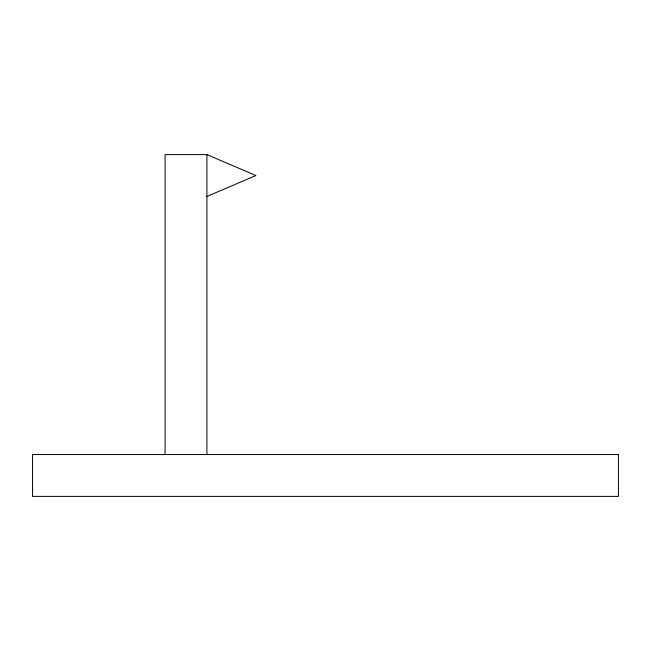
<?xml version="1.0" encoding="UTF-8"?>
<svg xmlns="http://www.w3.org/2000/svg" width="651" height="651" viewBox="0 0 651 651"><rect width="100%" height="100%" fill="white"/><g stroke="black" fill="none" stroke-linecap="round" stroke-linejoin="round"><path stroke-width="0.98" d="M206.928 196.464L255.876 175.534L206.928 154.612L165.077 154.612L165.077 454.536M206.928 154.612L206.928 454.536M618.45 454.536L32.55 454.536L32.55 496.387L618.45 496.387L618.45 454.536"/></g></svg>
